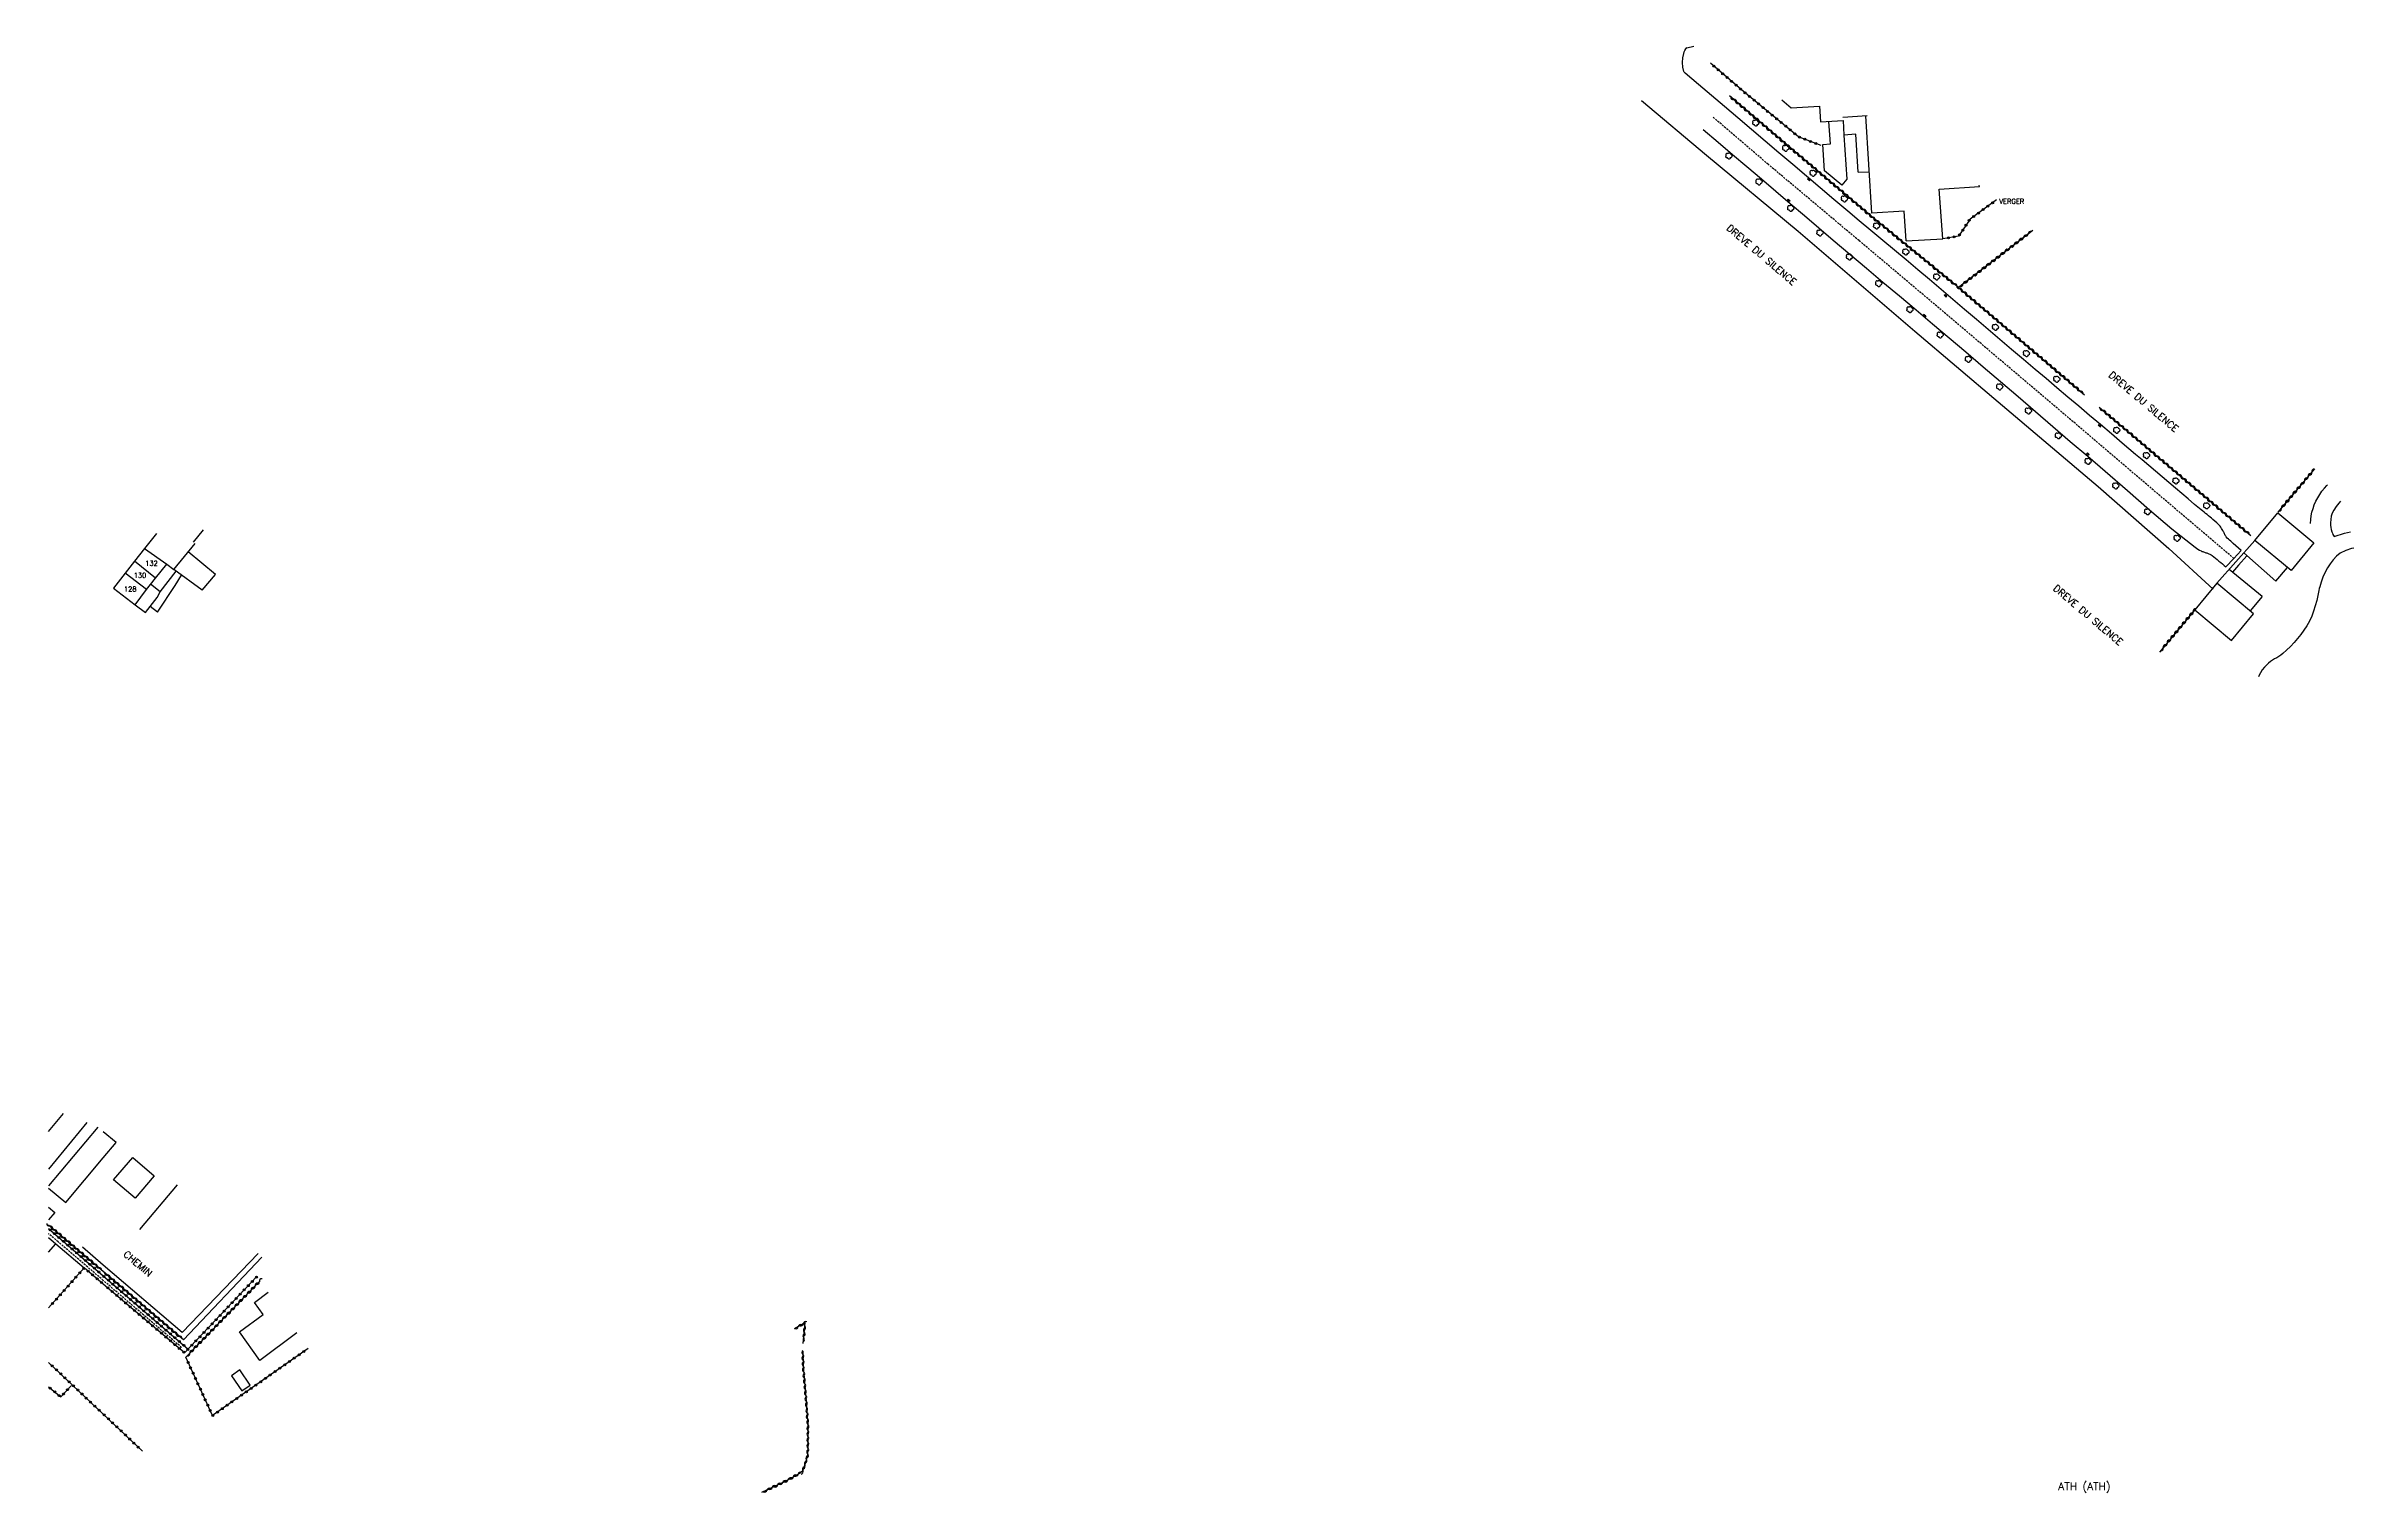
# Model space of a CAD drawing. Header units: millimetres. Extents: x 108999 to 110000, y 147012 to 148000.
# Drawn here: x 108999 to 109590, y 147012 to 147382 of the extents above; entities that cross this region are included whole.
import ezdxf
from ezdxf.enums import TextEntityAlignment as Align

# ---------------------------------------------------------------- set-up
doc = ezdxf.new("R2010")
doc.units = ezdxf.units.MM
doc.linetypes.add('DASHED', pattern=[0.75, 0.5, -0.25])
doc.layers.get('0').update_dxf_attribs({"linetype": 'CONTINUOUS'})
for name, color, linetype in [('W0001', 6, 'DASHED'), ('W0008', 7, 'CONTINUOUS'), ('W0017', 7, 'CONTINUOUS'), ('W0070', 7, 'DASHED'), ('W0101', 7, 'CONTINUOUS'), ('W0104', 1, 'CONTINUOUS'), ('W0300', 7, 'CONTINUOUS'), ('W0310', 3, 'CONTINUOUS'), ('W0323', 7, 'CONTINUOUS'), ('W0330', 7, 'CONTINUOUS'), ('W0333', 7, 'CONTINUOUS'), ('W0401', 7, 'CONTINUOUS'), ('W0980', 7, 'CONTINUOUS'), ('W0984', 7, 'CONTINUOUS'), ('W0989', 7, 'CONTINUOUS'), ('W0991', 7, 'CONTINUOUS'), ('W1102', 7, 'CONTINUOUS')]:
    doc.layers.add(name, color=color, linetype=linetype)
doc.styles.get("Standard").update_dxf_attribs({"font": 'romans.shx', "width": 0.85})

# ---------------------------------------------------------------- blocks, each defined once
blk = doc.blocks.new('T300')
for p, q in [((-0.8, 0.51), (-0.86, 0.34)), ((-0.86, 0.34), (-0.86, 0.17)), ((-0.86, 0.17), (-0.74, 0.06)), ((-0.69, 0.63), (-0.8, 0.51)), ((-0.8, -0.06), (-0.74, 0.06)), ((-0.74, 0.06), (-0.69, 0.11)), ((-0.57, 0.69), (-0.69, 0.63)), ((-0.46, 0.69), (-0.57, 0.69)), ((-0.29, 0.63), (-0.46, 0.69)), ((-0.29, 0.63), (-0.17, 0.74)), ((-0.23, 0.57), (-0.29, 0.63)), ((-0.17, 0.74), (-0.06, 0.8)), ((-0.06, 0.8), (0.06, 0.8)), ((0.06, 0.8), (0.23, 0.74)), ((0.23, 0.74), (0.34, 0.63)), ((0.34, 0.63), (0.4, 0.51)), ((0.46, 0.46), (0.34, 0.46)), ((0.4, 0.51), (0.4, 0.46)), ((0.57, 0.4), (0.46, 0.46)), ((0.57, 0.4), (0.69, 0.29)), ((0.69, 0.29), (0.74, 0.17)), ((0.74, 0.06), (0.69, -0.17)), ((0.74, 0.17), (0.74, 0.06)), ((-0.8, -0.17), (-0.8, -0.06)), ((-0.8, -0.23), (-0.8, -0.17)), ((-0.74, -0.34), (-0.8, -0.23)), ((-0.69, -0.4), (-0.74, -0.34)), ((-0.51, -0.46), (-0.69, -0.4)), ((-0.4, -0.46), (-0.51, -0.46)), ((-0.4, -0.46), (-0.34, -0.46)), ((-0.34, -0.46), (-0.34, -0.4)), ((-0.34, -0.51), (-0.34, -0.46)), ((-0.29, -0.63), (-0.34, -0.51)), ((-0.17, -0.74), (-0.29, -0.63)), ((-0.06, -0.8), (-0.17, -0.74)), ((0.06, -0.8), (-0.06, -0.8)), ((0.17, -0.74), (0.06, -0.8)), ((0.23, -0.69), (0.17, -0.74)), ((0.29, -0.46), (0.23, -0.46)), ((0.29, -0.63), (0.23, -0.69)), ((0.46, -0.4), (0.29, -0.46)), ((0.34, -0.51), (0.29, -0.63)), ((0.34, -0.51), (0.34, -0.46)), ((0.57, -0.34), (0.46, -0.4)), ((0.63, -0.29), (0.57, -0.34)), ((0.69, -0.17), (0.63, -0.29))]:
    blk.add_line(p, q)
blk = doc.blocks.new('T401')
for p, q in [((-0.3, 0.3), (0, 0.3)), ((-0.3, -0.25), (-0.3, 0.3)), ((-0.3, 0.15), (0, 0.15)), ((-0.3, 0), (0, 0)), ((0, 0.3), (0, -0.25)), ((-0.3, -0.15), (0, -0.15)), ((-0.3, -0.25), (-0.3, -0.3)), ((-0.3, -0.3), (0, -0.3)), ((0, -0.3), (0, -0.25))]:
    blk.add_line(p, q)
blk = doc.blocks.new('t323o')
at = {"color": 0, "linetype": 'Continuous'}
for radius in [0.25, 0.15]:
    blk.add_circle((0, 0), radius, dxfattribs=at)
blk = doc.blocks.new('t310o')
at = {"color": 0, "linetype": 'Continuous'}
for centre, start, end in [((-0.5, 0.38), 216.8699, 323.1304), ((0.5, -0.37), 36.8699, 143.1303)]:
    blk.add_arc(centre, 0.625, start, end, dxfattribs=at)

msp = doc.modelspace()

# ---------------------------------------------------------------- linework, layer by layer
at = {"layer": 'W0001'}
msp.add_lwpolyline([(109559.16, 147251.28), (109540.29, 147267.3), (109517.44, 147286.79), (109487.17, 147312.45), (109463.26, 147332.62), (109439.99, 147352.17), (109425.83, 147364.29)], dxfattribs=at)
at = {"layer": 'W0008'}
for points in [[(109418.77, 147375.46), (109418.67, 147375.55), (109418.58, 147375.65), (109418.51, 147375.77), (109418.46, 147375.89), (109418.19, 147377.04), (109418.11, 147378.22), (109418.2, 147379.38), (109418.41, 147380.53), (109418.54, 147380.94), (109418.72, 147381.33), (109418.95, 147381.7), (109419.22, 147382.03)], [(109419.22, 147382), (109421, 147382.41)], [(109561.08, 147253.33), (109560.39, 147253.9), (109559.71, 147254.48), (109559.03, 147255.08), (109558.37, 147255.68), (109558.08, 147255.94), (109557.78, 147256.21), (109557.49, 147256.48), (109557.24, 147256.79), (109557.1, 147256.98), (109556.98, 147257.18), (109556.87, 147257.38), (109556.77, 147257.59), (109556.67, 147257.8), (109556.57, 147258.01), (109556.46, 147258.21), (109556.35, 147258.41), (109556.19, 147258.7), (109556.03, 147258.98), (109555.86, 147259.26), (109555.67, 147259.52), (109555.24, 147259.99), (109554.78, 147260.42), (109554.3, 147260.83), (109553.83, 147261.24), (109553.46, 147261.56), (109553.08, 147261.88), (109552.7, 147262.19), (109552.32, 147262.5), (109551.93, 147262.8), (109551.55, 147263.11), (109551.17, 147263.42), (109550.79, 147263.73), (109549.14, 147265.11), (109547.49, 147266.5), (109545.85, 147267.9), (109544.2, 147269.29), (109542.5, 147270.73), (109540.81, 147272.16), (109539.11, 147273.6), (109537.42, 147275.04), (109535.72, 147276.48), (109534.03, 147277.92), (109532.33, 147279.36), (109530.63, 147280.8), (109527.85, 147283.16), (109525.06, 147285.52), (109522.27, 147287.87), (109519.48, 147290.23), (109516.69, 147292.59), (109513.9, 147294.95), (109511.11, 147297.31), (109508.32, 147299.67), (109505.31, 147302.23), (109502.3, 147304.79), (109499.29, 147307.35), (109496.29, 147309.91), (109493.28, 147312.47), (109490.27, 147315.03), (109487.26, 147317.59), (109484.24, 147320.14), (109481.26, 147322.65), (109478.28, 147325.16), (109475.29, 147327.67), (109472.3, 147330.17), (109469.31, 147332.67), (109466.32, 147335.18), (109463.33, 147337.69), (109460.35, 147340.2), (109456.83, 147343.18), (109453.31, 147346.16), (109449.79, 147349.15), (109446.28, 147352.14), (109442.77, 147355.13), (109439.25, 147358.12), (109435.74, 147361.1), (109432.22, 147364.09), (109428.86, 147366.94), (109425.5, 147369.78), (109422.14, 147372.62), (109418.77, 147375.46)], [(109423.37, 147361.08), (109427.21, 147357.83), (109430.89, 147354.7), (109434.58, 147351.56), (109438.26, 147348.43), (109441.94, 147345.29), (109445.62, 147342.15), (109449.3, 147339.02), (109452.98, 147335.88), (109456.67, 147332.75), (109460.9, 147329.17), (109465.14, 147325.6), (109469.37, 147322.03), (109473.62, 147318.46), (109477.86, 147314.89), (109482.09, 147311.32), (109486.33, 147307.74), (109490.55, 147304.16), (109495.02, 147300.35), (109499.49, 147296.54), (109503.95, 147292.72), (109508.41, 147288.89), (109512.86, 147285.07), (109517.32, 147281.25), (109521.78, 147277.43), (109526.25, 147273.62), (109531.93, 147268.7), (109537.58, 147263.72), (109543.31, 147258.84), (109549.24, 147254.19), (109549.61, 147253.92), (109549.99, 147253.65), (109550.38, 147253.4), (109550.79, 147253.18), (109550.99, 147253.09), (109551.2, 147253.01), (109551.41, 147252.94), (109551.62, 147252.88), (109551.83, 147252.82), (109552.04, 147252.75), (109552.25, 147252.69), (109552.45, 147252.61), (109552.75, 147252.48), (109553.04, 147252.36), (109553.33, 147252.22), (109553.61, 147252.05), (109554.07, 147251.72), (109554.51, 147251.35), (109554.93, 147250.97), (109555.36, 147250.6), (109555.8, 147250.23), (109556.25, 147249.86), (109556.69, 147249.49), (109557.14, 147249.11)], [(109559.16, 147251.28), (109561.08, 147253.33)], [(109557.14, 147249.11), (109559.16, 147251.28)]]:
    msp.add_lwpolyline(points, dxfattribs=at)
at = {"layer": 'W0017'}
msp.add_lwpolyline([(109000, 147073.72), (109001.88, 147075.81), (109009.13, 147069.67)], dxfattribs=at)
at = {"layer": 'W0070'}
for points in [[(109002.43, 147076.36), (109000, 147078.43)], [(109014, 147066.46), (109002.43, 147076.36)], [(109034.05, 147049.3), (109014, 147066.46)]]:
    msp.add_lwpolyline(points, dxfattribs=at)
at = {"layer": 'W0101'}
for points in [[(109443.53, 147368.65), (109443.53, 147368.65), (109443.53, 147368.65), (109445.93, 147366.58), (109445.93, 147366.58)], [(109445.93, 147366.58), (109445.93, 147366.58), (109453.11, 147367.02), (109453.41, 147363.01), (109459.17, 147363.34), (109459.17, 147363.34), (109459.17, 147363.34)], [(109459.11, 147364.24), (109465.37, 147364.63)], [(109027.59, 147257.7), (109024.54, 147253.84)], [(109037.12, 147255.43), (109039.64, 147258.58)], [(109024.54, 147253.84), (109022.01, 147250.6)], [(109030.25, 147249.85), (109032.06, 147248.47), (109037.5, 147255.12)], [(109019.57, 147247.47), (109016.59, 147243.66)], [(109022.01, 147250.6), (109019.57, 147247.47)], [(109025.07, 147243.29), (109026.06, 147244.59), (109027.38, 147246.25)], [(109027.38, 147246.25), (109030.25, 147249.85)], [(109016.59, 147243.66), (109022.12, 147239.39), (109025.07, 147243.29)], [(109063.56, 147053.01), (109054.08, 147045.98), (109048.82, 147053.3), (109054.93, 147057.72), (109052.72, 147060.81), (109056.16, 147063.43)]]:
    msp.add_lwpolyline(points, dxfattribs=at)
at = {"layer": 'W0104'}
for points in [[(109475.3, 147332.59), (109474.79, 147340.19), (109466.56, 147339.68), (109464.98, 147364.6)], [(109463.07, 147350.12), (109462.42, 147359.89), (109459.35, 147359.64), (109460.16, 147348.37), (109458.82, 147346.82), (109454.43, 147350.51), (109453.96, 147357.2), (109455.92, 147357.4), (109455.52, 147363.14)], [(109459.17, 147363.34), (109459.35, 147359.64)], [(109463.07, 147350.12), (109465.89, 147350.25)], [(109475.3, 147332.59), (109484.67, 147333.12), (109483.78, 147345.81), (109494.05, 147346.44), (109494.03, 147346.78)], [(109039.27, 147243.13), (109042.72, 147247.13), (109035.71, 147252.93)], [(109564.53, 147255.85), (109554.81, 147244.92)], [(109560.35, 147249.56), (109562.51, 147251.97)], [(109569.93, 147245.43), (109561.71, 147252.67)], [(109027.84, 147237.49), (109032.39, 147244.35), (109034.04, 147247.01)], [(109028.51, 147242.72), (109032.67, 147248.02)], [(109039.27, 147243.13), (109032.06, 147248.47)], [(109566.43, 147241.57), (109557.96, 147248.47)], [(109560.35, 147249.56), (109558.79, 147247.8)], [(109569.93, 147245.43), (109572.92, 147248.92)], [(109022.12, 147239.39), (109024.78, 147237.41), (109027.8, 147241.29), (109028.51, 147242.72)], [(109028.51, 147242.72), (109026.11, 147244.65)], [(109566.43, 147241.57), (109563.31, 147237.85)], [(109027.84, 147237.49), (109025.98, 147238.94)], [(109000, 147104.62), (109003.78, 147109.2)], [(109009.82, 147106.85), (109000, 147094.98)], [(109012.57, 147105.67), (109000, 147090.66)], [(109014, 147097.87), (109017.25, 147101.76), (109014, 147104.48)], [(109000, 147090.05), (109004.38, 147086.38), (109014, 147097.87)], [(109000, 147085.25), (109001.6, 147083.88), (109000, 147082.01)]]:
    msp.add_lwpolyline(points, dxfattribs=at)
for points in [[(109570.39, 147262.94), (109579.67, 147255.27), (109573.82, 147248.18), (109564.53, 147255.85)], [(109549.15, 147238.13), (109558.57, 147230.29), (109564.23, 147237.08), (109554.81, 147244.92)], [(109016.65, 147092.19), (109021.52, 147097.94), (109027.02, 147093.28), (109022.16, 147087.53)], [(109051.62, 147039.67), (109048.97, 147043.54), (109046.77, 147042.03), (109049.41, 147038.17)]]:
    msp.add_lwpolyline(points, close=True, dxfattribs=at)
at = {"layer": 'W0300'}
for points in [[(109032.94, 147090.97), (109023.23, 147079.5)], [(109014, 147070.4), (109008.65, 147074.98)], [(109053.6, 147073.37), (109034.18, 147053.14), (109014, 147070.4)], [(109034.49, 147051.26), (109054.57, 147072.45)]]:
    msp.add_lwpolyline(points, dxfattribs=at)
at = {"layer": 'W0310'}
for points in [[(109488.71, 147320.62), (109466.98, 147338.35), (109447.06, 147355.18), (109430.11, 147369.65)], [(109507.69, 147335.25), (109488.71, 147320.62)], [(109488.71, 147320.59), (109520.96, 147293.15)], [(109524.71, 147289.96), (109563.47, 147257.13)], [(109579.82, 147274.21), (109570.42, 147263.08)], [(109549.15, 147238.13), (109540.15, 147227.3)], [(109014, 147068.72), (109000, 147080.65)], [(109034.49, 147051.26), (109014, 147068.72)], [(109035.09, 147046.8), (109054.1, 147066.33)], [(109193.07, 147050.28), (109193.62, 147055.68), (109190.79, 147054.05)], [(109192.97, 147048.35), (109193.07, 147044.49), (109193.76, 147036.59), (109194.29, 147029.48), (109194.28, 147024.25), (109194.19, 147021.65), (109193.55, 147019.35), (109192.88, 147017.6), (109192.11, 147017.06), (109188.49, 147015.02), (109182.43, 147012.17)]]:
    msp.add_lwpolyline(points, dxfattribs=at)
at = {"layer": 'W0323'}
for points in [[(109453.61, 147356.94), (109447.8, 147359.18), (109433.74, 147370.75), (109425.23, 147378.04)], [(109498.45, 147343.05), (109491.68, 147338.13), (109488.75, 147333.79), (109484.67, 147333.12)], [(109000, 147079.74), (109014, 147067.64)], [(109014, 147065.54), (109009.13, 147069.67), (109000, 147059.43)], [(109014, 147067.64), (109035.73, 147048.87)], [(109053.31, 147067.45), (109034.8, 147047.9), (109014, 147065.54)], [(109014, 147032.24), (109000, 147045.47)], [(109066.39, 147049.03), (109041.94, 147031.87), (109035.09, 147046.8)], [(109000, 147039.25), (109003.1, 147036.66), (109005.84, 147039.6)], [(109024.02, 147022.78), (109014, 147032.24)]]:
    msp.add_lwpolyline(points, dxfattribs=at)
at = {"layer": 'W0330'}
msp.add_lwpolyline([(109407.59, 147368.52), (109424.26, 147354.54), (109447.68, 147335.04), (109477.52, 147309.45), (109498.87, 147291.39), (109524.49, 147269.66), (109542.55, 147253.82), (109553.85, 147243.44)], dxfattribs=at)
at = {"layer": 'W0333'}
for points in [[(109578.78, 147260.23), (109578.84, 147261.2), (109578.96, 147262.16), (109579.16, 147263.12), (109579.42, 147264.05), (109579.76, 147265), (109580.17, 147265.92), (109580.64, 147266.8), (109581.17, 147267.66), (109581.72, 147268.46), (109582.33, 147269.23), (109582.99, 147269.95), (109583.15, 147270.09)], [(109586.49, 147265.92), (109586.02, 147265.46), (109585.31, 147264.57), (109584.71, 147263.61), (109584.36, 147262.85), (109584.11, 147262.06), (109583.95, 147261.25), (109583.87, 147260.42), (109583.88, 147259.82), (109583.97, 147259.22), (109584.1, 147258.64), (109584.27, 147258.06), (109584.38, 147257.74), (109584.51, 147257.44), (109584.66, 147257.14), (109584.83, 147256.85)], [(109584.83, 147256.85), (109587.48, 147257.71), (109589, 147258.05)], [(109589.87, 147253.89), (109589.28, 147253.78), (109587.79, 147253.32), (109586.4, 147252.61), (109585.4, 147251.85), (109584.54, 147250.93), (109583.8, 147249.93), (109583.13, 147248.9), (109582.49, 147247.73), (109581.97, 147246.5), (109581.53, 147245.24), (109581.14, 147243.98), (109581.02, 147243.55), (109580.92, 147243.11), (109580.84, 147242.68), (109580.76, 147242.24), (109580.69, 147241.8), (109580.61, 147241.36), (109580.52, 147240.92), (109580.41, 147240.49), (109580.01, 147239.14), (109579.58, 147237.81), (109579.08, 147236.49), (109578.49, 147235.21), (109577.83, 147234.03), (109577.09, 147232.9), (109576.29, 147231.81), (109575.45, 147230.76), (109574.57, 147229.74), (109573.64, 147228.76), (109572.67, 147227.82), (109571.66, 147226.93), (109571.17, 147226.55), (109570.66, 147226.19), (109570.13, 147225.86), (109569.6, 147225.54), (109569.08, 147225.22), (109568.56, 147224.87), (109568.06, 147224.49), (109567.6, 147224.07), (109567, 147223.43), (109566.44, 147222.75), (109565.95, 147222.01), (109565.57, 147221.21), (109565.49, 147220.93)], [(109001.88, 147075.75), (109000, 147077.36)]]:
    msp.add_lwpolyline(points, dxfattribs=at)
at = {"layer": 'W1102'}
for points in [[(109024.54, 147253.84), (109030.25, 147249.85)], [(109025.07, 147243.29), (109019.57, 147247.47)], [(109027.38, 147246.25), (109022.01, 147250.6)]]:
    msp.add_lwpolyline(points, dxfattribs=at)

# ---------------------------------------------------------------- block references
at = {"layer": 'W0300'}
for p in [(109436.88, 147362.71), (109430.01, 147354.26), (109444.52, 147356.27), (109437.71, 147347.66), (109451.54, 147349.87), (109445.82, 147340.88), (109459.56, 147343.29), (109453.3, 147334.59), (109467.79, 147336.35), (109460.85, 147328.42), (109475.27, 147329.69), (109468.33, 147321.61), (109483.16, 147323.34), (109476.31, 147314.95), (109498.2, 147310.42), (109484.07, 147308.47), (109506.13, 147303.72), (109491.27, 147302.22), (109499.28, 147295.19), (109513.91, 147297.13), (109506.66, 147289.02), (109514.31, 147282.66), (109529.22, 147284.05), (109521.92, 147276.1), (109536.86, 147277.61), (109528.99, 147269.82), (109544.38, 147271.08), (109537.14, 147263.2), (109552.25, 147264.73), (109544.7, 147256.44)]:
    msp.add_blockref('T300', p, dxfattribs=at)
at = {"layer": 'W0310'}
for p, rotation in [((109431.19, 147368.74), 139.5118760393733), ((109432.33, 147367.76), 139.5118760393733), ((109433.47, 147366.79), 139.5118760393733), ((109434.61, 147365.81), 139.5118760393733), ((109435.75, 147364.84), 139.5118760393733), ((109436.89, 147363.87), 139.5118760393733), ((109438.03, 147362.89), 139.5118760393733), ((109439.17, 147361.92), 139.5118760393733), ((109440.32, 147360.94), 139.5118760393733), ((109441.46, 147359.97), 139.5118760393733), ((109442.6, 147359), 139.5118760393733), ((109443.74, 147358.02), 139.5118760393733), ((109444.88, 147357.05), 139.5118760393733), ((109446.02, 147356.07), 139.5118760393733), ((109447.16, 147355.1), 139.7926737692354), ((109448.31, 147354.13), 139.7926737692354), ((109449.45, 147353.16), 139.7926737692354), ((109450.6, 147352.2), 139.7926737692354), ((109451.74, 147351.23), 139.7926737692354), ((109452.89, 147350.26), 139.7926737692354), ((109454.03, 147349.29), 139.7926737692354), ((109455.18, 147348.32), 139.7926737692354), ((109456.32, 147347.35), 139.7926737692354), ((109457.47, 147346.39), 139.7926737692354), ((109458.62, 147345.42), 139.7926737692354), ((109459.76, 147344.45), 139.7926737692354), ((109460.91, 147343.48), 139.7926737692354), ((109462.05, 147342.51), 139.7926737692354), ((109463.2, 147341.54), 139.7926737692354), ((109464.34, 147340.58), 139.7926737692354), ((109465.49, 147339.61), 139.7926737692354), ((109466.63, 147338.64), 139.7926737692354), ((109467.79, 147337.68), 140.7972530870097), ((109468.95, 147336.74), 140.7972530870097), ((109470.12, 147335.79), 140.7972530870097), ((109471.28, 147334.84), 140.7972530870097), ((109472.44, 147333.89), 140.7972530870097), ((109505.34, 147333.44), 217.6388034384776), ((109506.53, 147334.36), 217.6388034384776), ((109473.6, 147332.94), 140.7972530870097), ((109474.77, 147332), 140.7972530870097), ((109475.93, 147331.05), 140.7972530870097), ((109477.09, 147330.1), 140.7972530870097), ((109478.25, 147329.15), 140.7972530870097), ((109479.42, 147328.2), 140.7972530870097), ((109498.22, 147327.95), 217.6388034384776), ((109499.41, 147328.86), 217.6388034384776), ((109500.59, 147329.78), 217.6388034384776), ((109501.78, 147330.7), 217.6388034384776), ((109502.97, 147331.61), 217.6388034384776), ((109504.16, 147332.53), 217.6388034384776), ((109480.58, 147327.26), 140.7972530870097), ((109481.74, 147326.31), 140.7972530870097), ((109482.9, 147325.36), 140.7972530870097), ((109484.07, 147324.41), 140.7972530870097), ((109485.23, 147323.46), 140.7972530870097), ((109486.39, 147322.52), 140.7972530870097), ((109487.55, 147321.57), 140.7972530870097), ((109489.9, 147321.54), 217.6388034384776), ((109491.09, 147322.45), 217.6388034384776), ((109492.28, 147323.37), 217.6388034384776), ((109493.47, 147324.28), 217.6388034384776), ((109494.65, 147325.2), 217.6388034384776), ((109495.84, 147326.12), 217.6388034384776), ((109497.03, 147327.03), 217.6388034384776), ((109488.97, 147320.37), 319.6070030838772), ((109490.11, 147319.4), 319.6070030838772), ((109491.25, 147318.43), 319.6070030838772), ((109492.4, 147317.46), 319.6070030838772), ((109493.54, 147316.48), 319.6070030838772), ((109494.68, 147315.51), 319.6070030838772), ((109495.82, 147314.54), 319.6070030838772), ((109496.97, 147313.57), 319.6070030838772), ((109498.11, 147312.59), 319.6070030838772), ((109499.25, 147311.62), 319.6070030838772), ((109500.39, 147310.65), 319.6070030838772), ((109501.54, 147309.68), 319.6070030838772), ((109502.68, 147308.71), 319.6070030838772), ((109503.82, 147307.73), 319.6070030838772), ((109504.96, 147306.76), 319.6070030838772), ((109506.11, 147305.79), 319.6070030838772), ((109507.25, 147304.82), 319.6070030838772), ((109508.39, 147303.85), 319.6070030838772), ((109509.53, 147302.87), 319.6070030838772), ((109510.68, 147301.9), 319.6070030838772), ((109511.82, 147300.93), 319.6070030838772), ((109512.96, 147299.96), 319.6070030838772), ((109514.1, 147298.99), 319.6070030838772), ((109515.25, 147298.01), 319.6070030838772), ((109516.39, 147297.04), 319.6070030838772), ((109517.53, 147296.07), 319.6070030838772), ((109518.67, 147295.1), 319.6070030838772), ((109519.82, 147294.13), 319.6070030838772), ((109525.7, 147289.12), 319.7335699670992), ((109526.85, 147288.15), 319.7335699670992), ((109527.99, 147287.18), 319.7335699670992), ((109529.14, 147286.22), 319.7335699670992), ((109530.28, 147285.25), 319.7335699670992), ((109531.43, 147284.28), 319.7335699670992), ((109532.57, 147283.31), 319.7335699670992), ((109533.72, 147282.34), 319.7335699670992), ((109534.86, 147281.37), 319.7335699670992), ((109536, 147280.4), 319.7335699670992), ((109537.15, 147279.43), 319.7335699670992), ((109538.29, 147278.46), 319.7335699670992), ((109539.44, 147277.49), 319.7335699670992), ((109540.58, 147276.52), 319.7335699670992), ((109541.73, 147275.55), 319.7335699670992), ((109542.87, 147274.58), 319.7335699670992), ((109544.02, 147273.61), 319.7335699670992), ((109545.16, 147272.64), 319.7335699670992), ((109546.31, 147271.67), 319.7335699670992), ((109547.45, 147270.7), 319.7335699670992), ((109548.59, 147269.73), 319.7335699670992), ((109549.74, 147268.76), 319.7335699670992), ((109575.26, 147268.81), 229.8316174191599), ((109576.23, 147269.95), 229.8316174191599), ((109577.2, 147271.1), 229.8316174191599), ((109578.16, 147272.25), 229.8316174191599), ((109579.13, 147273.39), 229.8316174191599), ((109550.88, 147267.79), 319.7335699670992), ((109552.03, 147266.83), 319.7335699670992), ((109553.17, 147265.86), 319.7335699670992), ((109554.32, 147264.89), 319.7335699670992), ((109555.46, 147263.92), 319.7335699670992), ((109556.61, 147262.95), 319.7335699670992), ((109571.39, 147264.22), 229.8316174191599), ((109572.36, 147265.37), 229.8316174191599), ((109573.33, 147266.52), 229.8316174191599), ((109574.29, 147267.66), 229.8316174191599), ((109557.75, 147261.98), 319.7335699670992), ((109558.9, 147261.01), 319.7335699670992), ((109560.04, 147260.04), 319.7335699670992), ((109561.18, 147259.07), 319.7335699670992), ((109562.33, 147258.1), 319.7335699670992), ((109544.95, 147233.07), 230.2740288756067), ((109545.91, 147234.22), 230.2740288756067), ((109546.86, 147235.37), 230.2740288756067), ((109547.82, 147236.53), 230.2740288756067), ((109548.78, 147237.68), 230.2740288756067), ((109541.11, 147228.45), 230.2740288756067), ((109542.07, 147229.61), 230.2740288756067), ((109543.03, 147230.76), 230.2740288756067), ((109543.99, 147231.91), 230.2740288756067), ((109000.3, 147080.4), 139.5584880536507), ((109001.44, 147079.43), 139.5584880536507), ((109002.58, 147078.45), 139.5584880536507), ((109003.73, 147077.48), 139.5584880536507), ((109004.87, 147076.51), 139.5584880536507), ((109006.01, 147075.53), 139.5584880536507), ((109007.15, 147074.56), 139.5584880536507), ((109008.29, 147073.59), 139.5584880536507), ((109009.43, 147072.61), 139.5584880536507), ((109010.58, 147071.64), 139.5584880536507), ((109011.72, 147070.67), 139.5584880536507), ((109012.86, 147069.7), 139.5584880536507), ((109015.08, 147067.8), 139.5584880536734), ((109016.22, 147066.83), 139.5584880536734), ((109017.36, 147065.86), 139.5584880536734), ((109018.51, 147064.88), 139.5584880536734), ((109019.65, 147063.91), 139.5584880536734), ((109020.79, 147062.94), 139.5584880536734), ((109021.93, 147061.96), 139.5584880536734), ((109049.74, 147061.85), 45.77679826660174), ((109050.79, 147062.93), 45.77679826660174), ((109051.83, 147064), 45.77679826660174), ((109052.88, 147065.08), 45.77679826660174), ((109053.93, 147066.15), 45.77679826660174), ((109023.07, 147060.99), 139.5584880536734), ((109024.21, 147060.02), 139.5584880536734), ((109025.36, 147059.04), 139.5584880536734), ((109026.5, 147058.07), 139.5584880536734), ((109027.64, 147057.1), 139.5584880536734), ((109028.78, 147056.13), 139.5584880536734), ((109044.51, 147056.48), 45.77679826660174), ((109045.56, 147057.55), 45.77679826660174), ((109046.6, 147058.63), 45.77679826660174), ((109047.65, 147059.7), 45.77679826660174), ((109048.69, 147060.78), 45.77679826660174), ((109029.92, 147055.15), 139.5584880536734), ((109031.06, 147054.18), 139.5584880536734), ((109032.2, 147053.21), 139.5584880536734), ((109033.35, 147052.23), 139.5584880536734), ((109038.23, 147050.03), 45.77679826660174), ((109039.28, 147051.1), 45.77679826660174), ((109040.32, 147052.18), 45.77679826660174), ((109041.37, 147053.25), 45.77679826660174), ((109042.42, 147054.33), 45.77679826660174), ((109043.46, 147055.4), 45.77679826660174), ((109191.83, 147054.64), 210.0278211178565), ((109193.12, 147055.39), 210.0278211178565), ((109193.22, 147051.77), 84.15394616962865), ((109193.37, 147053.26), 84.15394616962865), ((109193.52, 147054.75), 84.15394616962865), ((109036.14, 147047.88), 45.77679826660174), ((109037.19, 147048.95), 45.77679826660174), ((109192.99, 147047.55), 271.4246790628589), ((109193.03, 147046.05), 271.4246790628589), ((109193.06, 147044.55), 271.4246790628589), ((109193.19, 147043.05), 274.9910189857771), ((109193.32, 147041.56), 274.9910189857771), ((109193.45, 147040.06), 274.9910189857771), ((109193.58, 147038.57), 274.9910189857771), ((109193.71, 147037.08), 274.9910189857771), ((109193.83, 147035.58), 274.2631088838071), ((109193.94, 147034.08), 274.2631088838071), ((109194.05, 147032.59), 274.2631088838071), ((109194.17, 147031.09), 274.2631088838071), ((109194.28, 147029.6), 274.2631088838071), ((109194.28, 147028.1), 269.9561958959072), ((109194.28, 147026.6), 269.9561958959072), ((109193.91, 147020.64), 254.3577535428988), ((109194.21, 147022.1), 267.9742348795262), ((109194.26, 147023.6), 267.9742348795262), ((109194.28, 147025.1), 269.9561958959072), ((109187.86, 147014.72), 205.1446274875279), ((109189.19, 147015.41), 209.4200690787707), ((109190.5, 147016.15), 209.4200690787707), ((109191.81, 147016.88), 209.4200690787707), ((109192.96, 147017.8), 249.1496358803331), ((109193.49, 147019.2), 249.1496358803331), ((109183.79, 147012.81), 205.1446274875279), ((109185.15, 147013.45), 205.1446274875279), ((109186.51, 147014.08), 205.1446274875279)]:
    msp.add_blockref('t310o', p, dxfattribs=dict(at, rotation=rotation))
at = {"layer": 'W0323'}
for p, rotation in [((109426.09, 147377.3), 139.4447411985207), ((109427.23, 147376.32), 139.4447411985207), ((109428.37, 147375.35), 139.4447411985207), ((109429.51, 147374.37), 139.4447411985207), ((109430.65, 147373.4), 139.4447411985207), ((109431.79, 147372.42), 139.4447411985207), ((109432.93, 147371.44), 139.4447411985207), ((109434.08, 147370.48), 140.5534016423971), ((109435.23, 147369.52), 140.5534016423971), ((109436.39, 147368.57), 140.5534016423971), ((109437.55, 147367.62), 140.5534016423971), ((109438.71, 147366.66), 140.5534016423971), ((109439.87, 147365.71), 140.5534016423971), ((109441.03, 147364.76), 140.5534016423971), ((109442.18, 147363.8), 140.5534016423971), ((109443.34, 147362.85), 140.5534016423971), ((109444.5, 147361.9), 140.5534016423971), ((109445.66, 147360.95), 140.5534016423971), ((109446.82, 147359.99), 140.5534016423971), ((109448.01, 147359.1), 158.9142807830981), ((109449.41, 147358.56), 158.9142807830981), ((109450.81, 147358.02), 158.9142807830981), ((109452.21, 147357.48), 158.9142807830981), ((109493.8, 147339.67), 215.9995308189184), ((109495.02, 147340.56), 215.9995308189184), ((109496.23, 147341.44), 215.9995308189184), ((109497.45, 147342.32), 215.9995308189184), ((109488.95, 147334.09), 235.9944736958717), ((109489.79, 147335.33), 235.9944736958717), ((109490.63, 147336.58), 235.9944736958717), ((109491.47, 147337.82), 235.9944736958717), ((109492.59, 147338.79), 215.9995308189184), ((109486.15, 147333.36), 189.3052355917196), ((109487.63, 147333.61), 189.3052355917196), ((109000.38, 147079.41), 319.1716841332952), ((109001.51, 147078.43), 319.1716841332952), ((109002.65, 147077.45), 319.1716841332952), ((109003.78, 147076.47), 319.1716841332952), ((109004.92, 147075.49), 319.1716841332952), ((109006.05, 147074.51), 319.1716841332952), ((109007.19, 147073.53), 319.1716841332952), ((109007.99, 147068.39), 228.2738985835495), ((109008.32, 147072.55), 319.1716841332952), ((109008.99, 147069.51), 228.2738985835495), ((109009.46, 147071.57), 319.1716841332952), ((109010.11, 147068.84), 139.6985654800596), ((109010.59, 147070.59), 319.1716841332952), ((109011.73, 147069.61), 319.1716841332952), ((109012.86, 147068.62), 319.1716841332952), ((109003, 147062.79), 228.2738985835495), ((109003.99, 147063.91), 228.2738985835495), ((109004.99, 147065.03), 228.2738985835495), ((109005.99, 147066.15), 228.2738985835495), ((109006.99, 147067.27), 228.2738985835495), ((109011.25, 147067.87), 139.6985654800596), ((109012.4, 147066.9), 139.6985654800596), ((109013.54, 147065.93), 139.6985654800596), ((109014.16, 147067.5), 319.1716841332637), ((109015.14, 147064.57), 139.6985654801214), ((109015.3, 147066.52), 319.1716841332637), ((109016.29, 147063.6), 139.6985654801214), ((109016.43, 147065.54), 319.1716841332637), ((109017.43, 147062.63), 139.6985654801214), ((109017.57, 147064.56), 319.1716841332637), ((109018.7, 147063.58), 319.1716841332637), ((109019.84, 147062.6), 319.1716841332637), ((109049.05, 147062.95), 226.5646326342355), ((109050.08, 147064.04), 226.5646326342355), ((109051.11, 147065.13), 226.5646326342355), ((109052.14, 147066.22), 226.5646326342355), ((109053.18, 147067.31), 226.5646326342355), ((109001, 147060.55), 228.2738985835495), ((109002, 147061.67), 228.2738985835495), ((109018.58, 147061.66), 139.6985654801214), ((109019.72, 147060.69), 139.6985654801214), ((109020.86, 147059.72), 139.6985654801214), ((109020.97, 147061.62), 319.1716841332637), ((109022.01, 147058.75), 139.6985654801214), ((109022.11, 147060.64), 319.1716841332637), ((109023.15, 147057.78), 139.6985654801214), ((109023.24, 147059.66), 319.1716841332637), ((109024.3, 147056.81), 139.6985654801214), ((109024.38, 147058.68), 319.1716841332637), ((109025.51, 147057.7), 319.1716841332637), ((109026.65, 147056.72), 319.1716841332637), ((109042.86, 147056.42), 226.5646326342355), ((109043.89, 147057.51), 226.5646326342355), ((109044.93, 147058.6), 226.5646326342355), ((109045.96, 147059.69), 226.5646326342355), ((109046.99, 147060.77), 226.5646326342355), ((109048.02, 147061.86), 226.5646326342355), ((109025.44, 147055.84), 139.6985654801214), ((109026.58, 147054.87), 139.6985654801214), ((109027.73, 147053.9), 139.6985654801214), ((109027.78, 147055.73), 319.1716841332637), ((109028.87, 147052.93), 139.6985654801214), ((109028.92, 147054.75), 319.1716841332637), ((109030.02, 147051.96), 139.6985654801214), ((109030.05, 147053.77), 319.1716841332637), ((109031.16, 147050.99), 139.6985654801214), ((109031.19, 147052.79), 319.1716841332637), ((109032.32, 147051.81), 319.1716841332637), ((109033.46, 147050.83), 319.1716841332637), ((109037.71, 147050.97), 226.5646326342355), ((109038.74, 147052.06), 226.5646326342355), ((109039.77, 147053.15), 226.5646326342355), ((109040.8, 147054.24), 226.5646326342355), ((109041.83, 147055.33), 226.5646326342355), ((109000.91, 147044.6), 136.6321513968921), ((109032.3, 147050.02), 139.6985654801214), ((109033.45, 147049.05), 139.6985654801214), ((109034.59, 147049.85), 319.1716841332637), ((109034.59, 147048.08), 139.6985654801214), ((109035.64, 147048.79), 226.5646326342355), ((109035.72, 147045.44), 114.6284541810407), ((109036.67, 147049.88), 226.5646326342355), ((109060.42, 147044.84), 215.0645342927131), ((109061.65, 147045.7), 215.0645342927131), ((109062.87, 147046.57), 215.0645342927131), ((109064.1, 147047.43), 215.0645342927131), ((109065.33, 147048.29), 215.0645342927131), ((109000.43, 147038.89), 320.0759248703242), ((109002.01, 147043.57), 136.6321513968921), ((109003.1, 147042.54), 136.6321513968921), ((109004.19, 147041.51), 136.6321513968921), ((109004.82, 147038.5), 47.047928424588), ((109005.28, 147040.48), 136.6321513968921), ((109006.37, 147039.45), 136.6321513968921), ((109036.34, 147044.07), 114.6284541810407), ((109036.97, 147042.71), 114.6284541810407), ((109037.59, 147041.35), 114.6284541810407), ((109038.22, 147039.98), 114.6284541810407), ((109038.84, 147038.62), 114.6284541810407), ((109051.82, 147038.81), 215.0645342927131), ((109053.05, 147039.67), 215.0645342927131), ((109054.28, 147040.53), 215.0645342927131), ((109055.51, 147041.4), 215.0645342927131), ((109056.73, 147042.26), 215.0645342927131), ((109057.96, 147043.12), 215.0645342927131), ((109059.19, 147043.98), 215.0645342927131), ((109001.58, 147037.93), 320.0759248703242), ((109002.73, 147036.97), 320.0759248703242), ((109003.79, 147037.4), 47.047928424588), ((109007.46, 147038.42), 136.6321513968921), ((109008.55, 147037.39), 136.6321513968921), ((109009.64, 147036.36), 136.6321513968921), ((109010.73, 147035.33), 136.6321513968921), ((109011.82, 147034.3), 136.6321513968921), ((109012.91, 147033.27), 136.6321513968921), ((109039.47, 147037.26), 114.6284541810407), ((109040.09, 147035.89), 114.6284541810407), ((109040.72, 147034.53), 114.6284541810407), ((109041.34, 147033.17), 114.6284541810407), ((109043.23, 147032.78), 215.0645342927131), ((109044.46, 147033.64), 215.0645342927131), ((109045.68, 147034.5), 215.0645342927131), ((109046.91, 147035.36), 215.0645342927131), ((109048.14, 147036.22), 215.0645342927131), ((109049.37, 147037.09), 215.0645342927131), ((109050.6, 147037.95), 215.0645342927131), ((109014.21, 147032.05), 136.6321513969013), ((109015.3, 147031.02), 136.6321513969013), ((109016.39, 147029.99), 136.6321513969013), ((109017.48, 147028.96), 136.6321513969013), ((109018.57, 147027.93), 136.6321513969013), ((109019.66, 147026.9), 136.6321513969013), ((109042, 147031.92), 215.0645342927131), ((109020.75, 147025.87), 136.6321513969013), ((109021.84, 147024.84), 136.6321513969013), ((109022.93, 147023.81), 136.6321513969013)]:
    msp.add_blockref('t323o', p, dxfattribs=dict(at, rotation=rotation))
at = {"layer": 'W0401'}
for p, rotation in [((109450.53, 147348.4), 49.63213332187527), ((109445.15, 147342.84), 229.5515420986254), ((109485.49, 147318.67), 49.76157906702534), ((109479.93, 147313.32), 229.8763039332812), ((109524.94, 147285.34), 49.78425529506979), ((109521.72, 147277.88), 229.511148359874)]:
    msp.add_blockref('T401', p, dxfattribs=dict(at, rotation=rotation))

# ---------------------------------------------------------------- texts
at = {"layer": 'W0980'}
msp.add_text('ATH (ATH)', height=2, dxfattribs=at).set_placement((109520.93, 147013.61), align=Align.MIDDLE)
at = {"layer": 'W0984'}
msp.add_text('VERGER', height=1.25, dxfattribs=at).set_placement((109502.34, 147342.67), align=Align.MIDDLE_CENTER)
at = {"layer": 'W0989'}
for s, p in [('DREVE DU SILENCE', (109429.19, 147335.57)), ('DREVE DU SILENCE', (109526.98, 147297.98)), ('DREVE DU SILENCE', (109512.76, 147243.37)), ('CHEMIN', (109018.96, 147072.91))]:
    msp.add_text(s, height=1.75, rotation=319.67819, dxfattribs=at).set_placement(p)
at = {"layer": 'W0991'}
for s, p in [('130', (109023.39, 147246.94)), ('132', (109026.33, 147250.04)), ('128', (109020.89, 147243.43))]:
    msp.add_text(s, height=1.25, dxfattribs=at).set_placement(p, align=Align.MIDDLE_CENTER)

doc.saveas('drawing.dxf')
